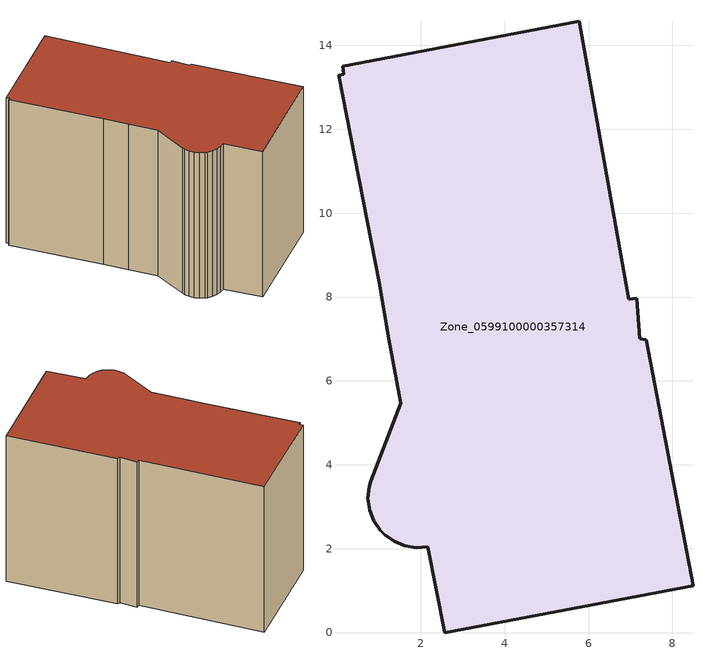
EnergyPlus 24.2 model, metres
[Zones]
Zone_0599100000357314
 floor ground (C_G): 6.95,7.95 7.15,7.97 7.22,7.01 7.37,6.98 8.49,1.12 2.57,0 2.17,2.05 1.89,2.03 1.62,2.07 1.36,2.17 1.13,2.34 1.03,2.44 0.88,2.66 0.78,2.92 0.74,3.2 0.76,3.48 0.8,3.61 1.52,5.47 1.23,7.01 1,8.34 0.04,13.29 0.17,13.31 0.13,13.51 5.78,14.57 z0
 wall outside (C_F): 0.74,3.2 0.78,2.92 0.88,2.66 1.03,2.44 1.13,2.34 1.36,2.17 1.62,2.07 1.89,2.03 2.17,2.05 2.57,0 8.49,1.12 7.37,6.98 7.22,7.01 7.15,7.97 6.95,7.95 5.78,14.57 0.13,13.51 0.17,13.31 0.04,13.29 1,8.34 1.23,7.01 1.52,5.47 0.8,3.61 0.76,3.48 0.74,3.2 z0:8.9
 roof outside (C_R): 7.15,7.97 6.95,7.95 5.78,14.57 0.13,13.51 0.17,13.31 0.04,13.29 1,8.34 1.23,7.01 1.52,5.47 0.8,3.61 0.76,3.48 0.74,3.2 0.78,2.92 0.88,2.66 1.03,2.44 1.13,2.34 1.36,2.17 1.62,2.07 1.89,2.03 2.17,2.05 2.57,0 8.49,1.12 7.37,6.98 7.22,7.01 z8.9
[BUILDING]
Pand.0599100000357314: North Axis=0; Terrain=City; Loads Convergence Tolerance Value=0.04; Temperature Convergence Tolerance Value=0.4; Solar Distribution=FullExterior; Maximum Number of Warmup Days=25; Minimum Number of Warmup Days=1
[Site:Location]
Rotterdam.The.Hague.AP_ZH_NLD Design_Conditions: Latitude=51.96; Longitude=4.45; Time Zone=1; Elevation=-4.5
[SITE:GROUNDTEMPERATURE:BUILDINGSURFACE]
18, 18, 18, 18, 18, 18, 18, 18, 18, 18, 18, 18
[MATERIAL] Thermal Absorptance=0.9; Solar Absorptance=0.7; Visible Absorptance=0.7
Name | Roughness | Thickness | Conductivity | Density | Specific Heat
G.D.1992-2005 | MediumSmooth | 0.15 | 0.06 | 540 | 1210
F.D.1992-2005 | Rough | 0.3 | 0.12 | 1920 | 840
R.D.1992-2005 | MediumRough | 0.2 | 0.08 | 1500 | 1000
[CONSTRUCTION]
C_G: G.D.1992-2005
C_F: F.D.1992-2005
C_R: R.D.1992-2005
[ZONE]
Zone_0599100000357314: Type=1; Multiplier=1; Ceiling Height=Autocalculate; Volume=Autocalculate; Floor Area=autocalculate; Part of Total Floor Area=Yes
[ZONEINFILTRATION:DESIGNFLOWRATE]
Infil_Zone_0599100000357314: Zone or ZoneList or Space or SpaceList=Zone_0599100000357314; Schedule=AlwaysOn; Design Flow Rate Calculation Method=Flow/Area; Flow Rate per Floor Area=0.0021; Constant Term Coefficient=1; Temperature Term Coefficient=0; Velocity Term Coefficient=0; Velocity Squared Term Coefficient=0
[HVACTEMPLATE:ZONE:IDEALLOADSAIRSYSTEM]
Zone_0599100000357314: Maximum Heating Supply Air Temperature=50; Minimum Cooling Supply Air Temperature=13; Maximum Heating Supply Air Humidity Ratio=0.0156; Minimum Cooling Supply Air Humidity Ratio=0.0077; Heating Limit=NoLimit; Cooling Limit=NoLimit; Dehumidification Control Type=ConstantSensibleHeatRatio; Cooling Sensible Heat Ratio=0.7; Dehumidification Setpoint=60; Humidification Control Type=None; Humidification Setpoint=30; Outdoor Air Method=None; Outdoor Air Flow Rate per Person=0.00944; Outdoor Air Flow Rate per Zone Floor Area=0; Outdoor Air Flow Rate per Zone=0; Demand Controlled Ventilation Type=None; Outdoor Air Economizer Type=NoEconomizer; Heat Recovery Type=None; Sensible Heat Recovery Effectiveness=0.7; Latent Heat Recovery Effectiveness=0.65
[ZONECONTROL:THERMOSTAT]
ThermostatControl_Zone_0599100000357314: Zone or ZoneList=Zone_0599100000357314; Control Type Schedule=DualSetpointControlType; Control 1=Thermostat_Zone_0599100000357314; Temperature Difference Between Cutout And Setpoint=0
[THERMOSTATSETPOINT:DUALSETPOINT]
Thermostat_Zone_0599100000357314: Heating Setpoint Temperature Schedule=HeatingSetpoint_Zone_0599100000357314; Cooling Setpoint Temperature Schedule=CoolingSetpoint_Zone_0599100000357314
[SCHEDULE:COMPACT]
HeatingSetpoint_Zone_0599100000357314: Through: 12/31, For: AllDays, Until: 24:00, 21
CoolingSetpoint_Zone_0599100000357314: Through: 12/31, For: AllDays, Until: 24:00, 24
DualSetpointControlType: Through: 12/31, For: AllDays, Until: 24:00, 4
AlwaysOn: Through: 12/31, For: AllDays, Until: 24:00, 1
